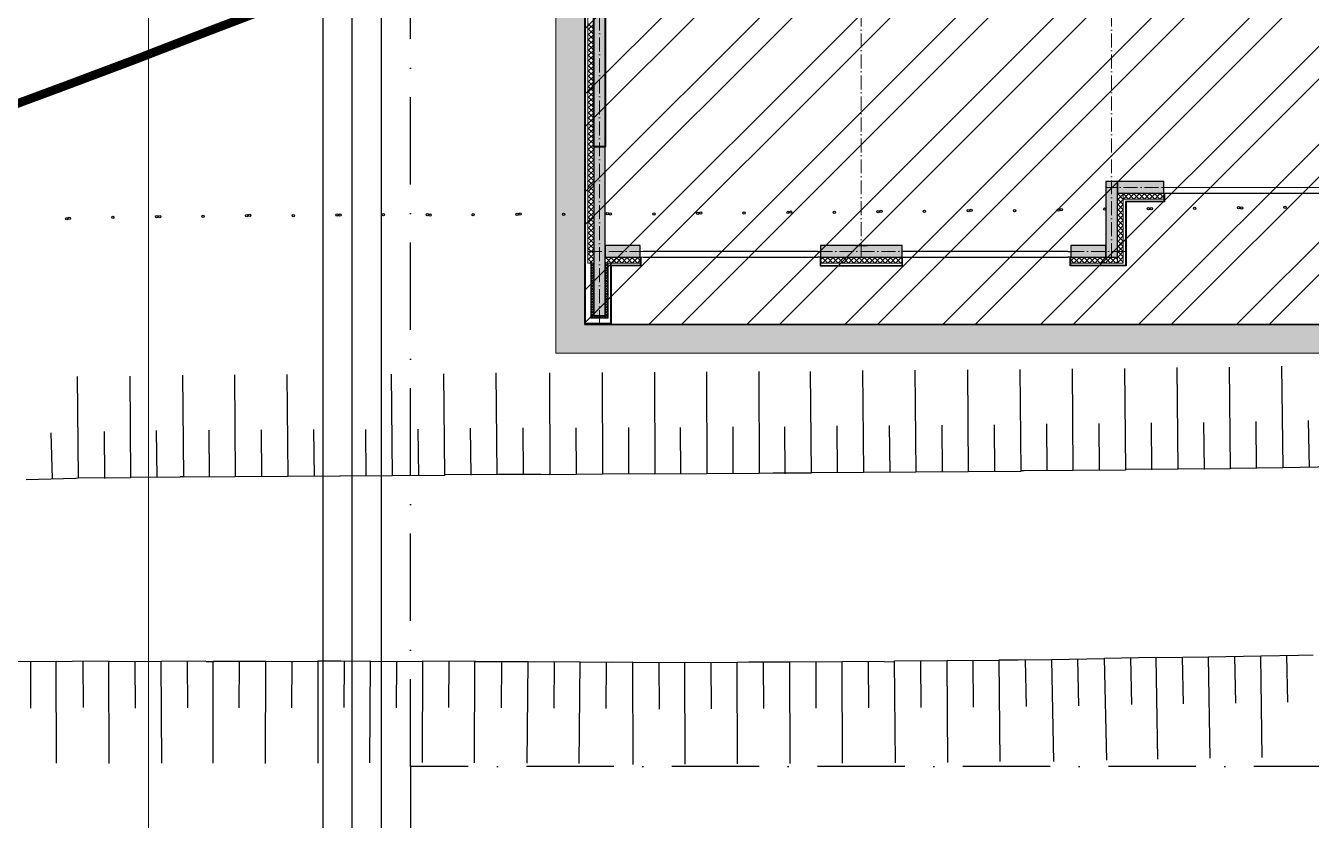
# Model space of a CAD drawing. Header units: millimetres. Extents: x 1353783 to 6492029790, y -7276956 to -512500.
# Drawn here: x 9958240 to 9962659, y -2828687 to -2825956 of the extents above; entities that cross this region are included whole.
import ezdxf

# ---------------------------------------------------------------- set-up
doc = ezdxf.new("R2010")
doc.units = ezdxf.units.MM
for name, pattern in [('( Dashed )', [0.75, 0.5, -0.25]), ('482 Границы районов', [5, 3, -1, 0, -1]), ('ACAD_ISO10W100', [18, 12, -3, 0, -3]), ('CONTI', [0]), ('осевая', [50.8, 31.75, -6.35, 6.35, -6.35])]:
    doc.linetypes.add(name, pattern=pattern)
doc.layers.get('0').update_dxf_attribs({"lineweight": 5})
doc.layers.get('Defpoints').update_dxf_attribs({"color": 255})
for name, color, linetype, lineweight in [('!A-DIAFRAGM типовой', 142, 'Continuous', 0), ('7земля', 7, 'Continuous', 30), ('DIAFRAGM', 46, 'Continuous', 30), ('Hatch', 254, 'Continuous', 5), ('INSULATION', 81, 'Continuous', 5), ('Ар-окна', 5, 'Continuous', 9), ('Арыки', 160, 'Continuous', 30), ('ГП-Граница учасика ИЖС', 3, 'Continuous', 5), ('ГП-Тратуар', 3, 'Continuous', 5), ('оси', 231, 'осевая', 9)]:
    doc.layers.add(name, color=color, linetype=linetype, lineweight=lineweight)
for name, color, linetype in [('GOR_BUNKNOWN', 212, 'CONTI'), ('SIT_LРЕЛЬЕФ', 7, 'CONTI'), ('Заливка', 7, 'Continuous'), ('РЕЛЬЕФ', 7, 'CONTI')]:
    doc.layers.add(name, color=color, linetype=linetype)

# ---------------------------------------------------------------- blocks, each defined once
blk = doc.blocks.new('амвамвам')
at = {"lineweight": 30, "ltscale": 100, "true_color": 0x939598}
h = blk.add_hatch(color=252, dxfattribs=at)
h.dxf.hatch_style = 1
h.paths.add_polyline_path([(9770780, -3525392), (9770780, -3524892), (9775130, -3524892), (9775130, -3525392)], flags=17)
h.paths.add_polyline_path([(9767980, -3525392), (9767980, -3524892), (9756530, -3524892), (9756530, -3539792), (9782030, -3539792), (9782530, -3539792), (9782530, -3522392), (9782030, -3522392), (9782030, -3539292), (9757030, -3539292), (9757030, -3525392)])
at = {"color": 251, "lineweight": 15, "ltscale": 100, "true_color": 0x636466}
blk.add_lwpolyline([(9767980, -3525392), (9767980, -3524892), (9756530, -3524892), (9756530, -3539792), (9782030, -3539792), (9782530, -3539792), (9782530, -3522392), (9782030, -3522392), (9782030, -3539292), (9757030, -3539292), (9757030, -3525392)], close=True, dxfattribs=at)
blk = doc.blocks.new('ТИП-3')
at = {"layer": '!A-DIAFRAGM типовой', "lineweight": 0, "ltscale": 100, "true_color": 0x000000}
h = blk.add_hatch(color=18, dxfattribs=at)
h.dxf.hatch_style = 1
h.paths.add_polyline_path([(10387614, -2871481), (10387814, -2871481), (10387814, -2868581), (10387614, -2868581)])
h = blk.add_hatch(color=18, dxfattribs=at)
h.dxf.hatch_style = 1
h.paths.add_polyline_path([(10378814, -2870881), (10379014, -2870881), (10379014, -2869581), (10378814, -2869581)])
h = blk.add_hatch(color=18, dxfattribs=at)
h.dxf.hatch_style = 1
h.paths.add_polyline_path([(10379014, -2869581), (10379014, -2869781), (10379614, -2869781), (10379614, -2869581)])
h = blk.add_hatch(color=18, dxfattribs=at)
h.dxf.hatch_style = 1
h.paths.add_polyline_path([(10382514, -2869581), (10382514, -2869781), (10383914, -2869781), (10383914, -2869581)])
h = blk.add_hatch(color=18, dxfattribs=at)
h.dxf.hatch_style = 1
h.paths.add_polyline_path([(10387014, -2869581), (10387014, -2869781), (10387614, -2869781), (10387614, -2869581)])
h = blk.add_hatch(color=18, dxfattribs=at)
h.dxf.hatch_style = 1
h.paths.add_polyline_path([(10378014, -2870681), (10378014, -2870881), (10378814, -2870881), (10378814, -2870681)])
at = {"layer": 'Hatch', "lineweight": 40, "ltscale": 0.5, "true_color": 0x000000}
blk.add_hatch(color=18, dxfattribs=at).paths.add_polyline_path([(10387814, -2874781), (10387614, -2874781), (10387614, -2871481), (10387814, -2871481)])
at = {"layer": '7земля', "color": 18, "linetype": '( Dashed )', "lineweight": 20, "ltscale": 700, "true_color": 0x000000}
blk.add_line((10363414, -2868431), (10387514, -2868431), dxfattribs=at)
at = {"layer": '7земля', "color": 18, "lineweight": 30, "ltscale": 100, "true_color": 0x000000}
for p, q in [((10387514, -2869431), (10387514, -2868431)), ((10387514, -2868431), (10387964, -2868431)), ((10387524, -2869441), (10387524, -2868441)), ((10387524, -2868441), (10387954, -2868441)), ((10387954, -2868441), (10387954, -2882321)), ((10387964, -2868431), (10387964, -2882331)), ((10378664, -2870531), (10378664, -2869431)), ((10378664, -2869431), (10379624, -2869431)), ((10378674, -2870541), (10378674, -2869441)), ((10378674, -2869441), (10379614, -2869441)), ((10379614, -2869441), (10379614, -2869581)), ((10379614, -2869581), (10379664, -2869581)), ((10379624, -2869431), (10379624, -2869581)), ((10382464, -2869581), (10379664, -2869581)), ((10382514, -2869581), (10382464, -2869581)), ((10383924, -2869431), (10382504, -2869431)), ((10382504, -2869431), (10382504, -2869581)), ((10383914, -2869441), (10382514, -2869441)), ((10382514, -2869441), (10382514, -2869581)), ((10383914, -2869581), (10383914, -2869441)), ((10383914, -2869581), (10383964, -2869581)), ((10383924, -2869581), (10383924, -2869431)), ((10386964, -2869581), (10383964, -2869581)), ((10387004, -2869581), (10387004, -2869431)), ((10387004, -2869431), (10387514, -2869431)), ((10387014, -2869581), (10387014, -2869441)), ((10387014, -2869441), (10387524, -2869441)), ((10379664, -2869681), (10379614, -2869681)), ((10379664, -2869681), (10382464, -2869681)), ((10382464, -2869681), (10382514, -2869681)), ((10383964, -2869681), (10383914, -2869681)), ((10383964, -2869681), (10386964, -2869681)), ((10377964, -2870681), (10375164, -2870681)), ((10378014, -2870681), (10377964, -2870681)), ((10378004, -2870681), (10378004, -2870531)), ((10378004, -2870531), (10378664, -2870531)), ((10378014, -2870681), (10378014, -2870541)), ((10378014, -2870541), (10378674, -2870541))]:
    blk.add_line(p, q, dxfattribs=at)
at = {"layer": 'DIAFRAGM', "color": 18, "ltscale": 0.5, "true_color": 0x000000}
for p, q in [((10387814, -2868581), (10387614, -2868581)), ((10387614, -2868581), (10387614, -2871481)), ((10387814, -2871481), (10387814, -2868581)), ((10379014, -2869581), (10378814, -2869581)), ((10378814, -2869581), (10378814, -2870881)), ((10379014, -2870881), (10379014, -2869581)), ((10379014, -2869581), (10379014, -2869781)), ((10379614, -2869581), (10379014, -2869581)), ((10379614, -2869781), (10379614, -2869581)), ((10382514, -2869581), (10382514, -2869781)), ((10383914, -2869581), (10382514, -2869581)), ((10383914, -2869781), (10383914, -2869581)), ((10387014, -2869581), (10387014, -2869781)), ((10387614, -2869581), (10387014, -2869581)), ((10387614, -2869781), (10387614, -2869581)), ((10379014, -2869781), (10379614, -2869781)), ((10382514, -2869781), (10383914, -2869781)), ((10383314, -2869781), (10383114, -2869781)), ((10387014, -2869781), (10387614, -2869781)), ((10378014, -2870681), (10378014, -2870881)), ((10378814, -2870681), (10378014, -2870681)), ((10378814, -2870881), (10378814, -2870681)), ((10378014, -2870881), (10378814, -2870881)), ((10378814, -2870881), (10379014, -2870881)), ((10387614, -2871481), (10387814, -2871481))]:
    blk.add_line(p, q, dxfattribs=at)
at = {"layer": 'Hatch', "color": 18, "lineweight": 40, "ltscale": 0.5, "true_color": 0x000000}
for p, q in [((10387614, -2874781), (10387614, -2871481)), ((10387614, -2871481), (10387814, -2871481)), ((10387814, -2871481), (10387814, -2874781)), ((10387614, -2873541), (10387614, -2873441))]:
    blk.add_line(p, q, dxfattribs=at)
at = {"layer": 'INSULATION', "color": 18, "linetype": 'Continuous', "ltscale": 0.5, "true_color": 0x000000}
for p, q in [((10387564, -2868563), (10387596, -2868531)), ((10387564, -2868544), (10387601, -2868581)), ((10387601, -2868581), (10387564, -2868618)), ((10387564, -2868608), (10387614, -2868658)), ((10387614, -2868613), (10387564, -2868663)), ((10387564, -2868653), (10387614, -2868703)), ((10387614, -2868658), (10387564, -2868708)), ((10387564, -2868698), (10387614, -2868748)), ((10387614, -2868703), (10387564, -2868753)), ((10387582, -2868581), (10387614, -2868613)), ((10387591, -2868581), (10387641, -2868531)), ((10387596, -2868531), (10387646, -2868581)), ((10387636, -2868581), (10387686, -2868531)), ((10387641, -2868531), (10387691, -2868581)), ((10387681, -2868581), (10387731, -2868531)), ((10387686, -2868531), (10387736, -2868581)), ((10387726, -2868581), (10387776, -2868531)), ((10387731, -2868531), (10387781, -2868581)), ((10387771, -2868581), (10387821, -2868531)), ((10387776, -2868531), (10387826, -2868581)), ((10387851, -2868581), (10387814, -2868618)), ((10387814, -2868608), (10387864, -2868658)), ((10387864, -2868613), (10387814, -2868663)), ((10387814, -2868653), (10387864, -2868703)), ((10387864, -2868658), (10387814, -2868708)), ((10387814, -2868698), (10387864, -2868748)), ((10387864, -2868703), (10387814, -2868753)), ((10387816, -2868581), (10387864, -2868532)), ((10387821, -2868531), (10387864, -2868574)), ((10387832, -2868581), (10387864, -2868613)), ((10387861, -2868581), (10387864, -2868577)), ((10387564, -2868742), (10387614, -2868792)), ((10387614, -2868748), (10387564, -2868798)), ((10387564, -2868787), (10387614, -2868837)), ((10387614, -2868792), (10387564, -2868842)), ((10387564, -2868832), (10387614, -2868882)), ((10387614, -2868837), (10387564, -2868887)), ((10387564, -2868877), (10387614, -2868927)), ((10387614, -2868882), (10387564, -2868932)), ((10387564, -2868922), (10387614, -2868972)), ((10387614, -2868927), (10387564, -2868977)), ((10387814, -2868742), (10387864, -2868792)), ((10387864, -2868748), (10387814, -2868798)), ((10387814, -2868787), (10387864, -2868837)), ((10387864, -2868792), (10387814, -2868842)), ((10387814, -2868832), (10387864, -2868882)), ((10387864, -2868837), (10387814, -2868887)), ((10387814, -2868877), (10387864, -2868927)), ((10387864, -2868882), (10387814, -2868932)), ((10387814, -2868922), (10387864, -2868972)), ((10387864, -2868927), (10387814, -2868977)), ((10387564, -2868967), (10387614, -2869017)), ((10387614, -2868972), (10387564, -2869022)), ((10387564, -2869012), (10387614, -2869062)), ((10387614, -2869017), (10387564, -2869067)), ((10387564, -2869057), (10387614, -2869107)), ((10387614, -2869062), (10387564, -2869112)), ((10387564, -2869102), (10387614, -2869152)), ((10387614, -2869107), (10387564, -2869157)), ((10387564, -2869147), (10387614, -2869197)), ((10387614, -2869152), (10387564, -2869202)), ((10387814, -2868967), (10387864, -2869017)), ((10387864, -2868972), (10387814, -2869022)), ((10387814, -2869012), (10387864, -2869062)), ((10387864, -2869017), (10387814, -2869067)), ((10387814, -2869057), (10387864, -2869107)), ((10387864, -2869062), (10387814, -2869112)), ((10387814, -2869102), (10387864, -2869152)), ((10387864, -2869107), (10387814, -2869157)), ((10387814, -2869147), (10387864, -2869197)), ((10387864, -2869152), (10387814, -2869202)), ((10387564, -2869191), (10387614, -2869241)), ((10387614, -2869197), (10387564, -2869247)), ((10387564, -2869236), (10387614, -2869286)), ((10387614, -2869241), (10387564, -2869291)), ((10387564, -2869281), (10387614, -2869331)), ((10387614, -2869286), (10387564, -2869336)), ((10387564, -2869326), (10387614, -2869376)), ((10387614, -2869331), (10387564, -2869381)), ((10387564, -2869371), (10387614, -2869421)), ((10387614, -2869376), (10387564, -2869426)), ((10387814, -2869191), (10387864, -2869241)), ((10387864, -2869197), (10387814, -2869247)), ((10387814, -2869236), (10387864, -2869286)), ((10387864, -2869241), (10387814, -2869291)), ((10387814, -2869281), (10387864, -2869331)), ((10387864, -2869286), (10387814, -2869336)), ((10387814, -2869326), (10387864, -2869376)), ((10387864, -2869331), (10387814, -2869381)), ((10387814, -2869371), (10387864, -2869421)), ((10387864, -2869376), (10387814, -2869426)), ((10378714, -2869497), (10378731, -2869481)), ((10378714, -2869587), (10378814, -2869487)), ((10378814, -2869597), (10378714, -2869497)), ((10378714, -2869677), (10378814, -2869577)), ((10378814, -2869687), (10378714, -2869587)), ((10378814, -2869508), (10378788, -2869481)), ((10378814, -2869509), (10378842, -2869481)), ((10378814, -2869543), (10378852, -2869581)), ((10378832, -2869581), (10378932, -2869481)), ((10378842, -2869481), (10378942, -2869581)), ((10378922, -2869581), (10379022, -2869481)), ((10378932, -2869481), (10379032, -2869581)), ((10379011, -2869581), (10379111, -2869481)), ((10379022, -2869481), (10379122, -2869581)), ((10379101, -2869581), (10379201, -2869481)), ((10379111, -2869481), (10379211, -2869581)), ((10379191, -2869581), (10379291, -2869481)), ((10379201, -2869481), (10379301, -2869581)), ((10379281, -2869581), (10379381, -2869481)), ((10379291, -2869481), (10379391, -2869581)), ((10379371, -2869581), (10379471, -2869481)), ((10379381, -2869481), (10379481, -2869581)), ((10379460, -2869581), (10379560, -2869481)), ((10379471, -2869481), (10379571, -2869581)), ((10379550, -2869581), (10379614, -2869517)), ((10379560, -2869481), (10379614, -2869535)), ((10382514, -2869500), (10382534, -2869481)), ((10382514, -2869551), (10382544, -2869581)), ((10382524, -2869581), (10382624, -2869481)), ((10382534, -2869481), (10382634, -2869581)), ((10382613, -2869581), (10382713, -2869481)), ((10382624, -2869481), (10382724, -2869581)), ((10382703, -2869581), (10382803, -2869481)), ((10382713, -2869481), (10382813, -2869581)), ((10382793, -2869581), (10382893, -2869481)), ((10382803, -2869481), (10382903, -2869581)), ((10382883, -2869581), (10382983, -2869481)), ((10382893, -2869481), (10382993, -2869581)), ((10382973, -2869581), (10383073, -2869481)), ((10382983, -2869481), (10383083, -2869581)), ((10383062, -2869581), (10383162, -2869481)), ((10383073, -2869481), (10383173, -2869581)), ((10383152, -2869581), (10383252, -2869481)), ((10383162, -2869481), (10383262, -2869581)), ((10383242, -2869581), (10383342, -2869481)), ((10383252, -2869481), (10383352, -2869581)), ((10383332, -2869581), (10383432, -2869481)), ((10383342, -2869481), (10383442, -2869581)), ((10383422, -2869581), (10383522, -2869481)), ((10383432, -2869481), (10383532, -2869581)), ((10383511, -2869581), (10383611, -2869481)), ((10383522, -2869481), (10383622, -2869581)), ((10383601, -2869581), (10383701, -2869481)), ((10383611, -2869481), (10383711, -2869581)), ((10383691, -2869581), (10383791, -2869481)), ((10383701, -2869481), (10383801, -2869581)), ((10383781, -2869581), (10383881, -2869481)), ((10383791, -2869481), (10383891, -2869581)), ((10383871, -2869581), (10383914, -2869537)), ((10383881, -2869481), (10383914, -2869514)), ((10387014, -2869529), (10387062, -2869481)), ((10387014, -2869523), (10387073, -2869581)), ((10387052, -2869581), (10387152, -2869481)), ((10387062, -2869481), (10387162, -2869581)), ((10387142, -2869581), (10387242, -2869481)), ((10387152, -2869481), (10387252, -2869581)), ((10387232, -2869581), (10387332, -2869481)), ((10387242, -2869481), (10387342, -2869581)), ((10387322, -2869581), (10387422, -2869481)), ((10387332, -2869481), (10387432, -2869581)), ((10387411, -2869581), (10387511, -2869481)), ((10387422, -2869481), (10387522, -2869581)), ((10387501, -2869581), (10387601, -2869481)), ((10387511, -2869481), (10387611, -2869581)), ((10387564, -2869416), (10387614, -2869466)), ((10387614, -2869421), (10387564, -2869471)), ((10387564, -2869461), (10387584, -2869481)), ((10387591, -2869581), (10387614, -2869558)), ((10387614, -2869466), (10387599, -2869481)), ((10387601, -2869481), (10387614, -2869494)), ((10387814, -2869416), (10387864, -2869466)), ((10387864, -2869421), (10387814, -2869471)), ((10387814, -2869461), (10387834, -2869481)), ((10387814, -2869548), (10387882, -2869481)), ((10387814, -2869638), (10387914, -2869538)), ((10387914, -2869648), (10387814, -2869548)), ((10387914, -2869559), (10387837, -2869481)), ((10387864, -2869466), (10387849, -2869481)), ((10378714, -2869767), (10378814, -2869667)), ((10378814, -2869777), (10378714, -2869677)), ((10378714, -2869857), (10378814, -2869757)), ((10378814, -2869867), (10378714, -2869767)), ((10387814, -2869728), (10387914, -2869628)), ((10387914, -2869738), (10387814, -2869638)), ((10387814, -2869818), (10387914, -2869718)), ((10387914, -2869828), (10387814, -2869728)), ((10387814, -2869908), (10387914, -2869808)), ((10387914, -2869918), (10387814, -2869818)), ((10378714, -2869946), (10378814, -2869846)), ((10378814, -2869957), (10378714, -2869857)), ((10378714, -2870036), (10378814, -2869936)), ((10378814, -2870046), (10378714, -2869946)), ((10378714, -2870126), (10378814, -2870026)), ((10378814, -2870136), (10378714, -2870036)), ((10387814, -2869997), (10387914, -2869897)), ((10387914, -2870008), (10387814, -2869908)), ((10387814, -2870087), (10387914, -2869987)), ((10387914, -2870097), (10387814, -2869997)), ((10378714, -2870216), (10378814, -2870116)), ((10378814, -2870226), (10378714, -2870126)), ((10378714, -2870306), (10378814, -2870206)), ((10378814, -2870316), (10378714, -2870216)), ((10387814, -2870177), (10387914, -2870077)), ((10387914, -2870187), (10387814, -2870087)), ((10387814, -2870267), (10387914, -2870167)), ((10387914, -2870277), (10387814, -2870177)), ((10387814, -2870357), (10387914, -2870257)), ((10387914, -2870367), (10387814, -2870267)), ((10378714, -2870395), (10378814, -2870295)), ((10378814, -2870406), (10378714, -2870306)), ((10378714, -2870485), (10378814, -2870385)), ((10378814, -2870495), (10378714, -2870395)), ((10378714, -2870575), (10378814, -2870475)), ((10378814, -2870585), (10378714, -2870485)), ((10387814, -2870446), (10387914, -2870346)), ((10387914, -2870457), (10387814, -2870357)), ((10387814, -2870536), (10387914, -2870436)), ((10387914, -2870546), (10387814, -2870446)), ((10378014, -2870647), (10378081, -2870581)), ((10378014, -2870604), (10378091, -2870681)), ((10378071, -2870681), (10378171, -2870581)), ((10378081, -2870581), (10378181, -2870681)), ((10378160, -2870681), (10378260, -2870581)), ((10378171, -2870581), (10378271, -2870681)), ((10378250, -2870681), (10378350, -2870581)), ((10378260, -2870581), (10378360, -2870681)), ((10378340, -2870681), (10378440, -2870581)), ((10378350, -2870581), (10378450, -2870681)), ((10378430, -2870681), (10378530, -2870581)), ((10378440, -2870581), (10378540, -2870681)), ((10378520, -2870681), (10378620, -2870581)), ((10378530, -2870581), (10378630, -2870681)), ((10378609, -2870681), (10378709, -2870581)), ((10378620, -2870581), (10378714, -2870676)), ((10378699, -2870681), (10378714, -2870666)), ((10378709, -2870581), (10378714, -2870586)), ((10378714, -2870665), (10378814, -2870565)), ((10378814, -2870675), (10378714, -2870575)), ((10378730, -2870681), (10378714, -2870665)), ((10378788, -2870681), (10378814, -2870655)), ((10387814, -2870626), (10387914, -2870526)), ((10387914, -2870636), (10387814, -2870536)), ((10387814, -2870716), (10387914, -2870616)), ((10387914, -2870726), (10387814, -2870626)), ((10387814, -2870806), (10387914, -2870706)), ((10387914, -2870816), (10387814, -2870716)), ((10387814, -2870895), (10387914, -2870795)), ((10387914, -2870906), (10387814, -2870806)), ((10387814, -2870985), (10387914, -2870885)), ((10387914, -2870995), (10387814, -2870895)), ((10387814, -2871075), (10387914, -2870975)), ((10387914, -2871085), (10387814, -2870985)), ((10387814, -2871165), (10387914, -2871065)), ((10387914, -2871175), (10387814, -2871075)), ((10387814, -2871255), (10387914, -2871155)), ((10387914, -2871265), (10387814, -2871165)), ((10387814, -2871344), (10387914, -2871244)), ((10387914, -2871355), (10387814, -2871255)), ((10387814, -2871434), (10387914, -2871334)), ((10387914, -2871444), (10387814, -2871344)), ((10387814, -2871524), (10387914, -2871424)), ((10387914, -2871534), (10387814, -2871434)), ((10387814, -2871614), (10387914, -2871514)), ((10387914, -2871624), (10387814, -2871524)), ((10387814, -2871704), (10387914, -2871604)), ((10387914, -2871714), (10387814, -2871614)), ((10387814, -2871793), (10387914, -2871693)), ((10387914, -2871804), (10387814, -2871704)), ((10387814, -2871883), (10387914, -2871783)), ((10387914, -2871893), (10387814, -2871793)), ((10387814, -2871973), (10387914, -2871873)), ((10387914, -2871983), (10387814, -2871883)), ((10387814, -2872063), (10387914, -2871963)), ((10387914, -2872073), (10387814, -2871973)), ((10387814, -2872153), (10387914, -2872053)), ((10387914, -2872163), (10387814, -2872063)), ((10387814, -2872242), (10387914, -2872142)), ((10387914, -2872253), (10387814, -2872153)), ((10387814, -2872332), (10387914, -2872232)), ((10387914, -2872342), (10387814, -2872242)), ((10387814, -2872422), (10387914, -2872322)), ((10387914, -2872432), (10387814, -2872332)), ((10387814, -2872512), (10387914, -2872412)), ((10387914, -2872522), (10387814, -2872422)), ((10387814, -2872602), (10387914, -2872502)), ((10387914, -2872612), (10387814, -2872512)), ((10387814, -2872691), (10387914, -2872591)), ((10387914, -2872702), (10387814, -2872602)), ((10387814, -2872781), (10387914, -2872681)), ((10387914, -2872791), (10387814, -2872691)), ((10387814, -2872871), (10387914, -2872771)), ((10387914, -2872881), (10387814, -2872781)), ((10387814, -2872961), (10387914, -2872861)), ((10387914, -2872971), (10387814, -2872871)), ((10387814, -2873051), (10387914, -2872951)), ((10387914, -2873061), (10387814, -2872961)), ((10387814, -2873140), (10387914, -2873040)), ((10387914, -2873151), (10387814, -2873051)), ((10387814, -2873230), (10387914, -2873130)), ((10387914, -2873240), (10387814, -2873140)), ((10387814, -2873320), (10387914, -2873220)), ((10387914, -2873330), (10387814, -2873230)), ((10387814, -2873410), (10387914, -2873310)), ((10387914, -2873420), (10387814, -2873320)), ((10387814, -2873500), (10387914, -2873400)), ((10387914, -2873510), (10387814, -2873410)), ((10387814, -2873589), (10387914, -2873489)), ((10387914, -2873600), (10387814, -2873500))]:
    blk.add_line(p, q, dxfattribs=at)
at = {"layer": 'INSULATION', "color": 18, "ltscale": 0.5, "true_color": 0x000000}
for p, q in [((10387564, -2868581), (10387564, -2868531)), ((10387564, -2868531), (10387864, -2868531)), ((10387564, -2869481), (10387564, -2868581)), ((10387564, -2868581), (10387614, -2868581)), ((10387864, -2868581), (10387564, -2868581)), ((10387614, -2868581), (10387614, -2869481)), ((10387814, -2869481), (10387814, -2868581)), ((10387814, -2868581), (10387864, -2868581)), ((10387864, -2868531), (10387864, -2868581)), ((10387864, -2868581), (10387864, -2869481)), ((10378714, -2869481), (10378814, -2869481)), ((10378714, -2870681), (10378714, -2869481)), ((10378814, -2869581), (10378814, -2869481)), ((10378814, -2869481), (10379614, -2869481)), ((10378814, -2869481), (10378814, -2870681)), ((10379614, -2869581), (10378814, -2869581)), ((10379614, -2869481), (10379614, -2869581)), ((10382514, -2869581), (10382514, -2869481)), ((10382514, -2869481), (10383914, -2869481)), ((10383914, -2869581), (10382514, -2869581)), ((10383914, -2869481), (10383914, -2869581)), ((10387014, -2869581), (10387014, -2869481)), ((10387014, -2869481), (10387614, -2869481)), ((10387614, -2869581), (10387014, -2869581)), ((10387614, -2869481), (10387564, -2869481)), ((10387614, -2869481), (10387614, -2869581)), ((10387814, -2869481), (10387914, -2869481)), ((10387814, -2880781), (10387814, -2869481)), ((10387864, -2869481), (10387814, -2869481)), ((10387914, -2869481), (10387914, -2880781)), ((10378014, -2870681), (10378014, -2870581)), ((10378014, -2870581), (10378714, -2870581)), ((10378714, -2870681), (10378014, -2870681)), ((10378714, -2870581), (10378714, -2870681)), ((10378814, -2870681), (10378714, -2870681))]:
    blk.add_line(p, q, dxfattribs=at)
at = {"layer": 'Ар-окна', "color": 18, "lineweight": 5, "true_color": 0x000000}
for p, q in [((10379614, -2869681), (10379614, -2869581)), ((10382514, -2869681), (10382514, -2869581)), ((10383914, -2869681), (10383914, -2869581)), ((10387014, -2869581), (10386964, -2869581)), ((10387014, -2869681), (10387014, -2869581)), ((10386964, -2869681), (10387014, -2869681)), ((10378014, -2870781), (10378014, -2870681)), ((10375164, -2870781), (10377964, -2870781)), ((10377964, -2870781), (10378014, -2870781))]:
    blk.add_line(p, q, dxfattribs=at)
at = {"layer": 'оси', "color": 251, "linetype": 'ACAD_ISO10W100', "lineweight": 13, "ltscale": 20, "true_color": 0x636466}
for p, q in [((10387714, -2868431), (10387714, -2883281)), ((10378914, -2869581), (10378914, -2882331)), ((10383214, -2869581), (10383214, -2882331)), ((10378664, -2869681), (10387964, -2869681)), ((10362964, -2870781), (10379014, -2870781))]:
    blk.add_line(p, q, dxfattribs=at)
blk = doc.blocks.new('оо')
at = {"layer": 'GOR_BUNKNOWN', "color": 9, "true_color": 0xc7c8ca, "const_width": 0.15}
blk.add_lwpolyline([(222754.343, -3431667.562), (222752.123, -3431666.912), (222749.943, -3431666.432), (222747.823, -3431666.082), (222745.763, -3431665.852), (222743.773, -3431665.732), (222741.863, -3431665.682), (222740.043, -3431665.692), (222738.323, -3431665.752), (222736.713, -3431665.832), (222735.213, -3431665.912), (222733.843, -3431665.992), (222732.603, -3431666.052), (222731.473, -3431666.102), (222730.453, -3431666.132), (222729.543, -3431666.162), (222728.733, -3431666.192), (222728.023, -3431666.202), (222727.413, -3431666.212), (222726.893, -3431666.222), (222726.453, -3431666.222)], dxfattribs=at)
at = {"layer": 'SIT_LРЕЛЬЕФ', "color": 9, "true_color": 0xc7c8ca}
for p, q in [((222731.283, -3431670.872), (222730.763, -3431672.542)), ((222732.143, -3431671.142), (222731.623, -3431672.812)), ((222733.013, -3431671.402), (222732.493, -3431673.072)), ((222730.553, -3431671.652), (222730.333, -3431672.412)), ((222733.863, -3431671.672), (222733.343, -3431673.342)), ((222731.433, -3431671.912), (222731.193, -3431672.682)), ((222734.723, -3431671.942), (222734.203, -3431673.612)), ((222730.723, -3431672.532), (222729.903, -3431672.292)), ((222732.293, -3431672.172), (222732.053, -3431672.942)), ((222730.763, -3431672.542), (222730.723, -3431672.532)), ((222731.623, -3431672.812), (222730.763, -3431672.542)), ((222733.153, -3431672.442), (222732.913, -3431673.212)), ((222736.433, -3431672.482), (222735.913, -3431674.152)), ((222734.013, -3431672.712), (222733.773, -3431673.482)), ((222737.293, -3431672.752), (222736.773, -3431674.422)), ((222732.443, -3431673.062), (222731.623, -3431672.802)), ((222734.873, -3431672.982), (222734.633, -3431673.752)), ((222732.493, -3431673.072), (222732.443, -3431673.052)), ((222733.343, -3431673.342), (222732.483, -3431673.072)), ((222738.153, -3431673.012), (222737.633, -3431674.682)), ((222734.203, -3431673.612), (222733.343, -3431673.342)), ((222735.723, -3431673.252), (222735.483, -3431674.022)), ((222739.033, -3431673.292), (222738.503, -3431674.962)), ((222735.063, -3431673.882), (222734.203, -3431673.612)), ((222736.583, -3431673.522), (222736.343, -3431674.292)), ((222739.893, -3431673.562), (222739.363, -3431675.232)), ((222735.913, -3431674.152), (222735.053, -3431673.882)), ((222737.443, -3431673.782), (222737.203, -3431674.552)), ((222740.753, -3431673.832), (222740.223, -3431675.502)), ((222738.303, -3431674.052), (222738.063, -3431674.822)), ((222741.603, -3431674.102), (222741.073, -3431675.772)), ((222736.773, -3431674.422), (222735.913, -3431674.152)), ((222737.633, -3431674.682), (222736.773, -3431674.412)), ((222739.173, -3431674.332), (222738.933, -3431675.092)), ((222742.463, -3431674.372), (222741.933, -3431676.042)), ((222738.353, -3431674.912), (222737.633, -3431674.682)), ((222740.033, -3431674.602), (222739.793, -3431675.362)), ((222743.303, -3431674.642), (222742.783, -3431676.312)), ((222738.503, -3431674.962), (222738.353, -3431674.912)), ((222739.363, -3431675.232), (222738.503, -3431674.962)), ((222740.883, -3431674.872), (222740.643, -3431675.632)), ((222744.163, -3431674.902), (222743.643, -3431676.572)), ((222728.593, -3431675.152), (222729.453, -3431675.422)), ((222741.743, -3431675.142), (222741.503, -3431675.902)), ((222745.023, -3431675.172), (222744.503, -3431676.842)), ((222728.783, -3431676.052), (222729.023, -3431675.292)), ((222728.913, -3431677.092), (222729.443, -3431675.422)), ((222729.443, -3431675.422), (222729.703, -3431675.502)), ((222740.223, -3431675.502), (222739.363, -3431675.232)), ((222742.593, -3431675.412), (222742.353, -3431676.182)), ((222729.643, -3431676.322), (222729.883, -3431675.562)), ((222729.703, -3431675.502), (222730.313, -3431675.692)), ((222741.073, -3431675.772), (222740.213, -3431675.502)), ((222745.883, -3431675.442), (222745.363, -3431677.112)), ((222729.773, -3431677.372), (222730.303, -3431675.702)), ((222730.303, -3431675.702), (222731.163, -3431675.972)), ((222730.493, -3431676.602), (222730.733, -3431675.842)), ((222741.933, -3431676.042), (222741.073, -3431675.772)), ((222743.453, -3431675.672), (222743.213, -3431676.442)), ((222746.743, -3431675.712), (222746.223, -3431677.382)), ((222730.633, -3431677.642), (222731.163, -3431675.972)), ((222731.163, -3431675.972), (222731.893, -3431676.202)), ((222742.163, -3431676.112), (222741.933, -3431676.042)), ((222744.313, -3431675.942), (222744.073, -3431676.712)), ((222747.603, -3431675.972), (222747.083, -3431677.642)), ((222731.353, -3431676.872), (222731.593, -3431676.112)), ((222731.473, -3431677.912), (222732.013, -3431676.242)), ((222731.893, -3431676.212), (222732.023, -3431676.252)), ((222732.013, -3431676.242), (222732.873, -3431676.522)), ((222742.783, -3431676.312), (222742.163, -3431676.112)), ((222743.643, -3431676.572), (222742.783, -3431676.302)), ((222745.173, -3431676.212), (222744.933, -3431676.982)), ((222748.463, -3431676.242), (222747.943, -3431677.912)), ((222732.193, -3431677.142), (222732.443, -3431676.382)), ((222732.333, -3431678.192), (222732.873, -3431676.522)), ((222732.873, -3431676.522), (222733.733, -3431676.802)), ((222746.033, -3431676.482), (222745.793, -3431677.252)), ((222749.323, -3431676.502), (222748.803, -3431678.172)), ((222733.053, -3431677.422), (222733.303, -3431676.662)), ((222744.503, -3431676.842), (222743.643, -3431676.572)), ((222746.893, -3431676.742), (222746.653, -3431677.512)), ((222733.193, -3431678.462), (222733.733, -3431676.792)), ((222733.733, -3431676.792), (222734.103, -3431676.912)), ((222733.913, -3431677.692), (222734.163, -3431676.932)), ((222734.103, -3431676.912), (222734.593, -3431677.072)), ((222745.363, -3431677.112), (222744.503, -3431676.842)), ((222750.183, -3431676.772), (222749.663, -3431678.442)), ((222734.043, -3431678.732), (222734.583, -3431677.072)), ((222734.583, -3431677.072), (222735.443, -3431677.352)), ((222746.223, -3431677.382), (222745.363, -3431677.112)), ((222747.753, -3431677.012), (222747.513, -3431677.782)), ((222751.043, -3431677.032), (222750.533, -3431678.702)), ((222734.763, -3431677.972), (222735.013, -3431677.212)), ((222734.903, -3431679.002), (222735.443, -3431677.342)), ((222735.443, -3431677.342), (222736.303, -3431677.622)), ((222746.283, -3431677.392), (222746.223, -3431677.372)), ((222747.083, -3431677.642), (222746.283, -3431677.392)), ((222748.613, -3431677.272), (222748.373, -3431678.042)), ((222735.623, -3431678.242), (222735.873, -3431677.482)), ((222735.753, -3431679.282), (222736.293, -3431677.622)), ((222736.293, -3431677.622), (222736.323, -3431677.632)), ((222736.323, -3431677.632), (222737.153, -3431677.902)), ((222749.473, -3431677.542), (222749.233, -3431678.312)), ((222736.483, -3431678.522), (222736.733, -3431677.762)), ((222747.943, -3431677.912), (222747.083, -3431677.642)), ((222750.333, -3431677.802), (222750.093, -3431678.572)), ((222736.613, -3431679.562), (222737.163, -3431677.902)), ((222737.163, -3431677.902), (222738.013, -3431678.182)), ((222737.343, -3431678.802), (222737.593, -3431678.042)), ((222748.803, -3431678.172), (222747.943, -3431677.902)), ((222751.193, -3431678.062), (222750.963, -3431678.832)), ((222737.463, -3431679.842), (222738.013, -3431678.182)), ((222738.013, -3431678.182), (222738.543, -3431678.362)), ((222749.663, -3431678.442), (222748.803, -3431678.172)), ((222738.193, -3431679.082), (222738.443, -3431678.322)), ((222738.343, -3431680.142), (222738.873, -3431678.472)), ((222738.543, -3431678.362), (222738.873, -3431678.462)), ((222738.873, -3431678.472), (222739.733, -3431678.742)), ((222750.523, -3431678.702), (222749.663, -3431678.432)), ((222739.063, -3431679.372), (222739.303, -3431678.612)), ((222739.193, -3431680.412), (222739.723, -3431678.742)), ((222739.723, -3431678.742), (222740.583, -3431679.012)), ((222751.393, -3431678.962), (222750.533, -3431678.702)), ((222739.913, -3431679.642), (222740.153, -3431678.882)), ((222740.053, -3431680.682), (222740.583, -3431679.012)), ((222740.583, -3431679.012), (222740.773, -3431679.072)), ((222740.773, -3431679.072), (222741.443, -3431679.282)), ((222740.773, -3431679.912), (222741.013, -3431679.152)), ((222740.913, -3431680.952), (222741.443, -3431679.282)), ((222741.443, -3431679.282), (222742.303, -3431679.552)), ((222741.633, -3431680.182), (222741.873, -3431679.422)), ((222741.773, -3431681.222), (222742.303, -3431679.552)), ((222742.303, -3431679.552), (222742.993, -3431679.772)), ((222742.493, -3431680.452), (222742.733, -3431679.692)), ((222742.643, -3431681.492), (222743.163, -3431679.822)), ((222742.993, -3431679.782), (222743.163, -3431679.832)), ((222743.163, -3431679.822), (222744.023, -3431680.092)), ((222743.353, -3431680.722), (222743.593, -3431679.952)), ((222743.503, -3431681.762), (222744.023, -3431680.092)), ((222744.023, -3431680.092), (222744.883, -3431680.362)), ((222744.213, -3431680.992), (222744.453, -3431680.222)), ((222744.363, -3431682.022), (222744.883, -3431680.352)), ((222744.883, -3431680.352), (222745.193, -3431680.452)), ((222745.083, -3431681.262), (222745.313, -3431680.492)), ((222745.193, -3431680.452), (222745.743, -3431680.622)), ((222745.243, -3431682.302), (222745.743, -3431680.622)), ((222745.743, -3431680.622), (222746.603, -3431680.882)), ((222745.943, -3431681.522), (222746.173, -3431680.752)), ((222746.113, -3431682.562), (222746.613, -3431680.882)), ((222746.613, -3431680.882), (222747.453, -3431681.132)), ((222746.813, -3431681.782), (222747.043, -3431681.012)), ((222746.953, -3431682.812), (222747.463, -3431681.142)), ((222747.463, -3431681.142), (222748.323, -3431681.402)), ((222747.663, -3431682.042), (222747.893, -3431681.272)), ((222747.813, -3431683.072), (222748.323, -3431681.402)), ((222748.323, -3431681.402), (222749.183, -3431681.662)), ((222748.523, -3431682.302), (222748.753, -3431681.532)), ((222748.673, -3431683.332), (222749.183, -3431681.662)), ((222749.183, -3431681.662), (222749.803, -3431681.852)), ((222749.383, -3431682.562), (222749.613, -3431681.792)), ((222749.803, -3431681.852), (222750.043, -3431681.922))]:
    blk.add_line(p, q, dxfattribs=at)
for centre in [(222731.943, -3431668.232), (222731.983, -3431668.242), (222732.703, -3431668.452), (222733.423, -3431668.672), (222733.473, -3431668.692), (222734.183, -3431668.912), (222734.903, -3431669.132), (222734.953, -3431669.142), (222735.663, -3431669.372), (222736.383, -3431669.592), (222736.433, -3431669.612), (222737.143, -3431669.832), (222737.863, -3431670.062), (222737.903, -3431670.082), (222738.613, -3431670.302), (222739.333, -3431670.532), (222739.383, -3431670.542), (222740.093, -3431670.772), (222740.813, -3431670.992), (222740.863, -3431671.012), (222741.573, -3431671.242), (222742.293, -3431671.462), (222742.343, -3431671.472), (222743.053, -3431671.702), (222743.773, -3431671.922), (222743.823, -3431671.932), (222744.533, -3431672.162), (222745.253, -3431672.382), (222745.303, -3431672.392), (222746.013, -3431672.622), (222746.733, -3431672.842), (222746.783, -3431672.852), (222747.493, -3431673.082), (222748.213, -3431673.302), (222748.263, -3431673.312), (222748.973, -3431673.532), (222749.693, -3431673.752), (222749.743, -3431673.772), (222750.453, -3431673.992), (222751.173, -3431674.212), (222751.223, -3431674.232), (222751.933, -3431674.452)]:
    blk.add_circle(centre, 0.02, dxfattribs=at)

msp = doc.modelspace()

# ---------------------------------------------------------------- hatches: boundary and pattern name
at = {"layer": 'Заливка', "lineweight": 5, "ltscale": 100, "true_color": 0xc7ffc7}
h = msp.add_hatch(dxfattribs=at)
h.set_pattern_fill('ANSI32', color=254, scale=25)
h.set_pattern_definition([(45, (298297.6, 0), (-168.379802, 168.379802), []), (45, (298409.85, 0), (-168.379802, 168.379802), [])])
h.paths.add_polyline_path([(9960162.4, -2824203.7), (9965162.4, -2824203.7), (9965162.4, -2826983.7), (9960162.4, -2826983.7)])

# ---------------------------------------------------------------- linework, layer by layer
at = {"layer": 'Defpoints', "lineweight": 0, "ltscale": 100}
msp.add_lwpolyline([(9958662.4, -2852430), (9958662.4, -2791201.4, -0.414214), (9960162.4, -2789701.4), (9990896.7, -2789701.4)], format="xyb", dxfattribs=at)
at = {"layer": 'Арыки', "lineweight": 30, "ltscale": 100}
for points in [[(9959462.4, -2823701.7), (9959462.4, -2832701.7)], [(9959362.4, -2832537.5), (9959362.4, -2823865.8)]]:
    msp.add_lwpolyline(points, dxfattribs=at)
at = {"layer": 'ГП-Граница учасика ИЖС', "color": 251, "lineweight": 30, "ltscale": 100}
msp.add_lwpolyline([(9963782.4, -2832201.7), (9963782.4, -2832801.7, -0.414214), (9963482.4, -2833101.7), (9960262.4, -2833101.7, -0.414214), (9959262.4, -2832101.7), (9959262.4, -2824301.7, -0.414214), (9960262.4, -2823301.7), (9963482.4, -2823301.7, -0.414214), (9963782.4, -2823601.7), (9963782.4, -2824201.7)], format="xyb", dxfattribs=at)
at = {"layer": 'ГП-Граница учасика ИЖС', "color": 94, "linetype": '482 Границы районов', "lineweight": 30, "ltscale": 100}
for points in [[(9965162.4, -2823601.7), (9965762.4, -2823601.7), (9965762.4, -2828501.7), (9959562.4, -2828501.7), (9959562.4, -2823601.7), (9962352.4, -2823601.7)], [(9965162.4, -2832801.7), (9965762.4, -2832801.7), (9965762.4, -2828501.7), (9959562.4, -2828501.7), (9959562.4, -2832801.7), (9962312.4, -2832801.7)]]:
    msp.add_lwpolyline(points, dxfattribs=at)
at = {"layer": 'Заливка', "color": 254, "lineweight": 5, "ltscale": 100, "true_color": 0xc7ffc7}
msp.add_lwpolyline([(9960162.4, -2824203.7), (9965162.4, -2824203.7), (9965162.4, -2826983.7), (9960162.4, -2826983.7)], close=True, dxfattribs=at)

# ---------------------------------------------------------------- block references
at = {"color": 1, "lineweight": 30, "xscale": 0.1999999999999998, "yscale": 0.1999999999999998, "zscale": 0.1999999999999998, "rotation": 359.9999889757423}
msp.add_blockref('амвамвам', (8008756.4, -2119122.9), dxfattribs=at)
at = {"layer": 'ГП-Тратуар', "color": 3, "lineweight": 30, "xscale": 0.1999999999999999, "yscale": 0.1999999999999999, "zscale": 0.1999999999999999, "rotation": 179.9999889757269}
msp.add_blockref('ТИП-3', (12037755.1, -3400668.2), dxfattribs=at)
at = {"layer": 'РЕЛЬЕФ', "color": 240, "lineweight": 30, "true_color": 0xed1f24, "xscale": 200.0000000000001, "yscale": 200.0000000000001, "zscale": 200.0000000000001, "rotation": 17.80578495452471}
msp.add_blockref('оо', (-242329121, 637008728.1), dxfattribs=at)

doc.saveas('drawing.dxf')
